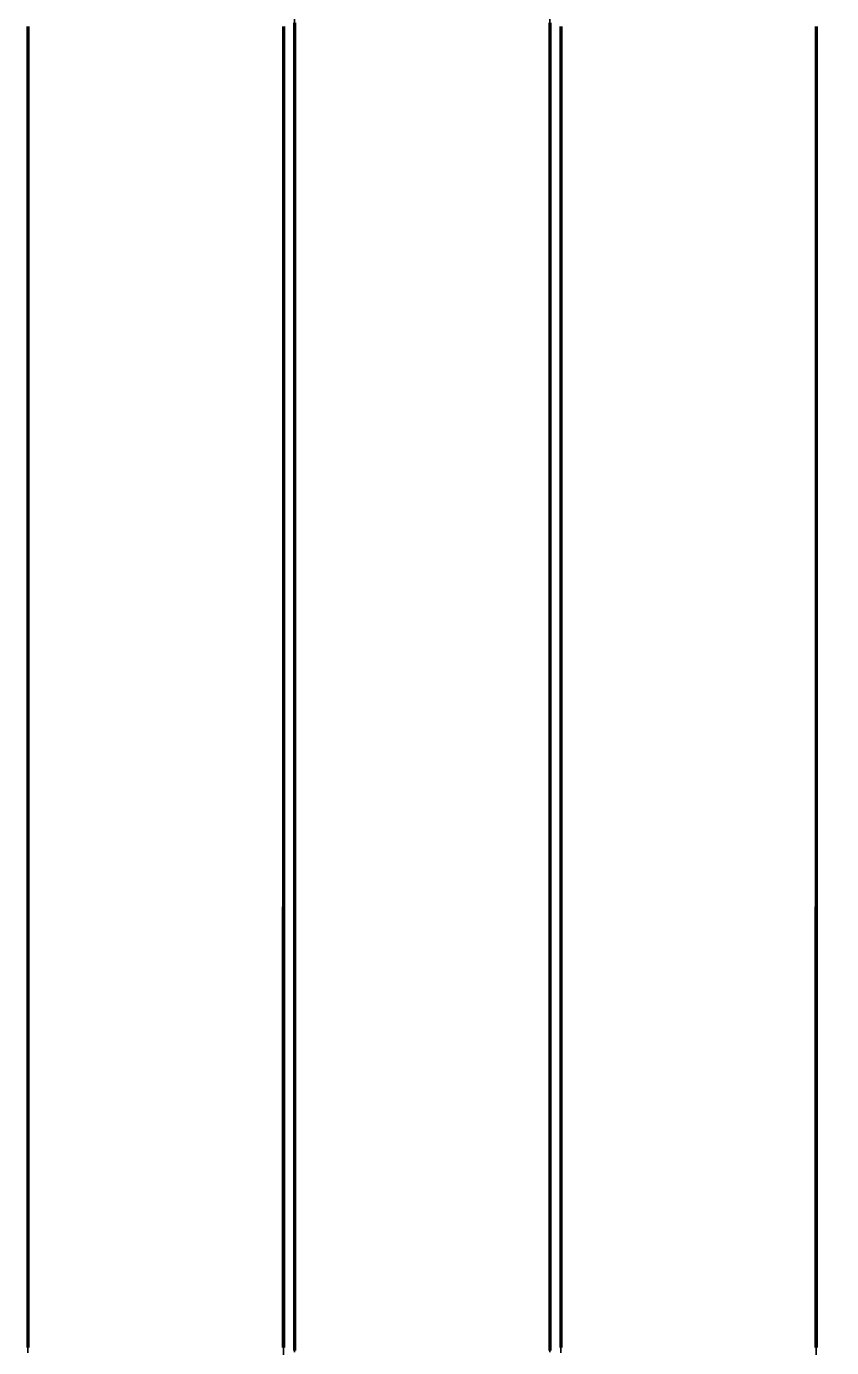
# Model space of a CAD drawing. Header units: millimetres. Extents: x 0 to 2208, y 0 to 420.
# Drawn here: x 167.98 to 175.39, y 165.29 to 177.43 of the extents above; entities that cross this region are included whole.
import ezdxf

# ---------------------------------------------------------------- set-up
doc = ezdxf.new("R2010")
doc.units = ezdxf.units.MM
doc.linetypes.add('IRAM-E-TRAZOS', pattern=[5, 4, -1])
for name, color, linetype, lineweight in [('01-VISIBLE', 7, 'CONTINUOUS', 70), ('02-OCULTA', 4, 'IRAM-E-TRAZOS', 35), ('08-FINA', 5, 'CONTINUOUS', 18)]:
    doc.layers.add(name, color=color, linetype=linetype, lineweight=lineweight)

msp = doc.modelspace()

# ---------------------------------------------------------------- linework, layer by layer
at = {"layer": '01-VISIBLE'}
for p, q in [((167.996, 177.435), (167.996, 177.431)), ((170.346, 177.435), (170.346, 177.431)), ((172.896, 177.435), (172.896, 177.431)), ((175.246, 177.435), (175.246, 177.431)), ((167.996, 173.7), (167.996, 169.341)), ((170.346, 173.7), (170.346, 169.341)), ((172.896, 173.7), (172.896, 169.341)), ((175.246, 173.7), (175.246, 169.341)), ((170.446, 173.436), (170.446, 169.983)), ((172.796, 173.436), (172.796, 169.983))]:
    msp.add_line(p, q, dxfattribs=at)
for points in [[(170.446, 177.468), (170.446, 177.418), (170.446, 177.367), (170.446, 177.317), (170.446, 177.267), (170.446, 177.216), (170.446, 177.166), (170.446, 177.115), (170.446, 177.065), (170.446, 177.015), (170.446, 176.964), (170.446, 176.914), (170.446, 176.863), (170.446, 176.813), (170.446, 176.763), (170.446, 176.712), (170.446, 176.662), (170.446, 176.611), (170.446, 176.561), (170.446, 176.511), (170.446, 176.46), (170.446, 176.41), (170.446, 176.359), (170.446, 176.309), (170.446, 176.259), (170.446, 176.208), (170.446, 176.158), (170.446, 176.107), (170.446, 176.057), (170.446, 176.007), (170.446, 175.956), (170.446, 175.906), (170.446, 175.855), (170.446, 175.805), (170.446, 175.755), (170.446, 175.704), (170.446, 175.654), (170.446, 175.603), (170.446, 175.553), (170.446, 175.502), (170.446, 175.452), (170.446, 175.402), (170.446, 175.351), (170.446, 175.301), (170.446, 175.25), (170.446, 175.2), (170.446, 175.15), (170.446, 175.099), (170.446, 175.049), (170.446, 174.998), (170.446, 174.948), (170.446, 174.898), (170.446, 174.847), (170.446, 174.797), (170.446, 174.746), (170.446, 174.696), (170.446, 174.646), (170.446, 174.595), (170.446, 174.545), (170.446, 174.494), (170.446, 174.444), (170.446, 174.394), (170.446, 174.343), (170.446, 174.293), (170.446, 174.242), (170.446, 174.192), (170.446, 174.142), (170.446, 174.091), (170.446, 174.041), (170.446, 173.99), (170.446, 173.94), (170.446, 173.89), (170.446, 173.839), (170.446, 173.789), (170.446, 173.738), (170.446, 173.688), (170.446, 173.638), (170.446, 173.587), (170.446, 173.537), (170.446, 173.486), (170.446, 173.436)], [(172.796, 177.468), (172.796, 177.418), (172.796, 177.367), (172.796, 177.317), (172.796, 177.267), (172.796, 177.216), (172.796, 177.166), (172.796, 177.115), (172.796, 177.065), (172.796, 177.015), (172.796, 176.964), (172.796, 176.914), (172.796, 176.863), (172.796, 176.813), (172.796, 176.763), (172.796, 176.712), (172.796, 176.662), (172.796, 176.611), (172.796, 176.561), (172.796, 176.511), (172.796, 176.46), (172.796, 176.41), (172.796, 176.359), (172.796, 176.309), (172.796, 176.259), (172.796, 176.208), (172.796, 176.158), (172.796, 176.107), (172.796, 176.057), (172.796, 176.007), (172.796, 175.956), (172.796, 175.906), (172.796, 175.855), (172.796, 175.805), (172.796, 175.755), (172.796, 175.704), (172.796, 175.654), (172.796, 175.603), (172.796, 175.553), (172.796, 175.502), (172.796, 175.452), (172.796, 175.402), (172.796, 175.351), (172.796, 175.301), (172.796, 175.25), (172.796, 175.2), (172.796, 175.15), (172.796, 175.099), (172.796, 175.049), (172.796, 174.998), (172.796, 174.948), (172.796, 174.898), (172.796, 174.847), (172.796, 174.797), (172.796, 174.746), (172.796, 174.696), (172.796, 174.646), (172.796, 174.595), (172.796, 174.545), (172.796, 174.494), (172.796, 174.444), (172.796, 174.394), (172.796, 174.343), (172.796, 174.293), (172.796, 174.242), (172.796, 174.192), (172.796, 174.142), (172.796, 174.091), (172.796, 174.041), (172.796, 173.99), (172.796, 173.94), (172.796, 173.89), (172.796, 173.839), (172.796, 173.789), (172.796, 173.738), (172.796, 173.688), (172.796, 173.638), (172.796, 173.587), (172.796, 173.537), (172.796, 173.486), (172.796, 173.436)], [(167.996, 177.431), (167.996, 177.38), (167.996, 177.33), (167.996, 177.28), (167.996, 177.229), (167.996, 177.179), (167.996, 177.128), (167.996, 177.078), (167.996, 177.027), (167.996, 176.977), (167.996, 176.927), (167.996, 176.876), (167.996, 176.826), (167.996, 176.775), (167.996, 176.725), (167.996, 176.675), (167.996, 176.624), (167.996, 176.574), (167.996, 176.523), (167.996, 176.473), (167.996, 176.422), (167.996, 176.372), (167.996, 176.322), (167.996, 176.271), (167.996, 176.221), (167.996, 176.17), (167.996, 176.12), (167.996, 176.07), (167.996, 176.019), (167.996, 175.969), (167.996, 175.918), (167.996, 175.868), (167.996, 175.817), (167.996, 175.767), (167.996, 175.717), (167.996, 175.666), (167.996, 175.616), (167.996, 175.565), (167.996, 175.515), (167.996, 175.465), (167.996, 175.414), (167.996, 175.364), (167.996, 175.313), (167.996, 175.263), (167.996, 175.212), (167.996, 175.162), (167.996, 175.112), (167.996, 175.061), (167.996, 175.011), (167.996, 174.96), (167.996, 174.91), (167.996, 174.859), (167.996, 174.809), (167.996, 174.759), (167.996, 174.708), (167.996, 174.658), (167.996, 174.607), (167.996, 174.557), (167.996, 174.507), (167.996, 174.456), (167.996, 174.406), (167.996, 174.355), (167.996, 174.305), (167.996, 174.254), (167.996, 174.204), (167.996, 174.154), (167.996, 174.103), (167.996, 174.053), (167.996, 174.002), (167.996, 173.952), (167.996, 173.902), (167.996, 173.851), (167.996, 173.801), (167.996, 173.75), (167.996, 173.7)], [(170.346, 177.431), (170.346, 177.38), (170.346, 177.33), (170.346, 177.28), (170.346, 177.229), (170.346, 177.179), (170.346, 177.128), (170.346, 177.078), (170.346, 177.027), (170.346, 176.977), (170.346, 176.927), (170.346, 176.876), (170.346, 176.826), (170.346, 176.775), (170.346, 176.725), (170.346, 176.675), (170.346, 176.624), (170.346, 176.574), (170.346, 176.523), (170.346, 176.473), (170.346, 176.422), (170.346, 176.372), (170.346, 176.322), (170.346, 176.271), (170.346, 176.221), (170.346, 176.17), (170.346, 176.12), (170.346, 176.07), (170.346, 176.019), (170.346, 175.969), (170.346, 175.918), (170.346, 175.868), (170.346, 175.817), (170.346, 175.767), (170.346, 175.717), (170.346, 175.666), (170.346, 175.616), (170.346, 175.565), (170.346, 175.515), (170.346, 175.465), (170.346, 175.414), (170.346, 175.364), (170.346, 175.313), (170.346, 175.263), (170.346, 175.212), (170.346, 175.162), (170.346, 175.112), (170.346, 175.061), (170.346, 175.011), (170.346, 174.96), (170.346, 174.91), (170.346, 174.859), (170.346, 174.809), (170.346, 174.759), (170.346, 174.708), (170.346, 174.658), (170.346, 174.607), (170.346, 174.557), (170.346, 174.507), (170.346, 174.456), (170.346, 174.406), (170.346, 174.355), (170.346, 174.305), (170.346, 174.254), (170.346, 174.204), (170.346, 174.154), (170.346, 174.103), (170.346, 174.053), (170.346, 174.002), (170.346, 173.952), (170.346, 173.902), (170.346, 173.851), (170.346, 173.801), (170.346, 173.75), (170.346, 173.7)], [(172.896, 177.431), (172.896, 177.38), (172.896, 177.33), (172.896, 177.28), (172.896, 177.229), (172.896, 177.179), (172.896, 177.128), (172.896, 177.078), (172.896, 177.027), (172.896, 176.977), (172.896, 176.927), (172.896, 176.876), (172.896, 176.826), (172.896, 176.775), (172.896, 176.725), (172.896, 176.675), (172.896, 176.624), (172.896, 176.574), (172.896, 176.523), (172.896, 176.473), (172.896, 176.422), (172.896, 176.372), (172.896, 176.322), (172.896, 176.271), (172.896, 176.221), (172.896, 176.17), (172.896, 176.12), (172.896, 176.07), (172.896, 176.019), (172.896, 175.969), (172.896, 175.918), (172.896, 175.868), (172.896, 175.817), (172.896, 175.767), (172.896, 175.717), (172.896, 175.666), (172.896, 175.616), (172.896, 175.565), (172.896, 175.515), (172.896, 175.465), (172.896, 175.414), (172.896, 175.364), (172.896, 175.313), (172.896, 175.263), (172.896, 175.212), (172.896, 175.162), (172.896, 175.112), (172.896, 175.061), (172.896, 175.011), (172.896, 174.96), (172.896, 174.91), (172.896, 174.859), (172.896, 174.809), (172.896, 174.759), (172.896, 174.708), (172.896, 174.658), (172.896, 174.607), (172.896, 174.557), (172.896, 174.507), (172.896, 174.456), (172.896, 174.406), (172.896, 174.355), (172.896, 174.305), (172.896, 174.254), (172.896, 174.204), (172.896, 174.154), (172.896, 174.103), (172.896, 174.053), (172.896, 174.002), (172.896, 173.952), (172.896, 173.902), (172.896, 173.851), (172.896, 173.801), (172.896, 173.75), (172.896, 173.7)], [(175.246, 177.431), (175.246, 177.38), (175.246, 177.33), (175.246, 177.28), (175.246, 177.229), (175.246, 177.179), (175.246, 177.128), (175.246, 177.078), (175.246, 177.027), (175.246, 176.977), (175.246, 176.927), (175.246, 176.876), (175.246, 176.826), (175.246, 176.775), (175.246, 176.725), (175.246, 176.675), (175.246, 176.624), (175.246, 176.574), (175.246, 176.523), (175.246, 176.473), (175.246, 176.422), (175.246, 176.372), (175.246, 176.322), (175.246, 176.271), (175.246, 176.221), (175.246, 176.17), (175.246, 176.12), (175.246, 176.07), (175.246, 176.019), (175.246, 175.969), (175.246, 175.918), (175.246, 175.868), (175.246, 175.817), (175.246, 175.767), (175.246, 175.717), (175.246, 175.666), (175.246, 175.616), (175.246, 175.565), (175.246, 175.515), (175.246, 175.465), (175.246, 175.414), (175.246, 175.364), (175.246, 175.313), (175.246, 175.263), (175.246, 175.212), (175.246, 175.162), (175.246, 175.112), (175.246, 175.061), (175.246, 175.011), (175.246, 174.96), (175.246, 174.91), (175.246, 174.859), (175.246, 174.809), (175.246, 174.759), (175.246, 174.708), (175.246, 174.658), (175.246, 174.607), (175.246, 174.557), (175.246, 174.507), (175.246, 174.456), (175.246, 174.406), (175.246, 174.355), (175.246, 174.305), (175.246, 174.254), (175.246, 174.204), (175.246, 174.154), (175.246, 174.103), (175.246, 174.053), (175.246, 174.002), (175.246, 173.952), (175.246, 173.902), (175.246, 173.851), (175.246, 173.801), (175.246, 173.75), (175.246, 173.7)], [(170.446, 169.983), (170.446, 169.933), (170.446, 169.883), (170.446, 169.833), (170.446, 169.783), (170.446, 169.732), (170.446, 169.682), (170.446, 169.632), (170.446, 169.582), (170.446, 169.532), (170.446, 169.481), (170.446, 169.431), (170.446, 169.381), (170.446, 169.331), (170.446, 169.281), (170.446, 169.23), (170.446, 169.18), (170.446, 169.13), (170.446, 169.08), (170.446, 169.03), (170.446, 168.979), (170.446, 168.929), (170.446, 168.879), (170.446, 168.829), (170.446, 168.779), (170.446, 168.728), (170.446, 168.678), (170.446, 168.628), (170.446, 168.578), (170.446, 168.528), (170.446, 168.477), (170.446, 168.427), (170.446, 168.377), (170.446, 168.327), (170.446, 168.276), (170.446, 168.226), (170.446, 168.176), (170.446, 168.126), (170.446, 168.076), (170.446, 168.025), (170.446, 167.975), (170.446, 167.925), (170.446, 167.875), (170.446, 167.825), (170.446, 167.774), (170.446, 167.724), (170.446, 167.674), (170.446, 167.624), (170.446, 167.574), (170.446, 167.523), (170.446, 167.473), (170.446, 167.423), (170.446, 167.373), (170.446, 167.323), (170.446, 167.272), (170.446, 167.222), (170.446, 167.172), (170.446, 167.122), (170.446, 167.072), (170.446, 167.021), (170.446, 166.971), (170.446, 166.921), (170.446, 166.871), (170.446, 166.821), (170.446, 166.77), (170.446, 166.72), (170.446, 166.67), (170.446, 166.62), (170.446, 166.57), (170.446, 166.519), (170.446, 166.469), (170.446, 166.419), (170.446, 166.369), (170.446, 166.319), (170.446, 166.268), (170.446, 166.218), (170.446, 166.168), (170.446, 166.118), (170.446, 166.068), (170.446, 166.017), (170.446, 165.967), (170.446, 165.917), (170.446, 165.867), (170.446, 165.816), (170.446, 165.766), (170.446, 165.716), (170.446, 165.666), (170.446, 165.616), (170.446, 165.565), (170.446, 165.515), (170.446, 165.465), (170.446, 165.415), (170.446, 165.365), (170.446, 165.314), (170.446, 165.264)], [(172.796, 169.983), (172.796, 169.933), (172.796, 169.883), (172.796, 169.833), (172.796, 169.783), (172.796, 169.732), (172.796, 169.682), (172.796, 169.632), (172.796, 169.582), (172.796, 169.532), (172.796, 169.481), (172.796, 169.431), (172.796, 169.381), (172.796, 169.331), (172.796, 169.281), (172.796, 169.23), (172.796, 169.18), (172.796, 169.13), (172.796, 169.08), (172.796, 169.03), (172.796, 168.979), (172.796, 168.929), (172.796, 168.879), (172.796, 168.829), (172.796, 168.779), (172.796, 168.728), (172.796, 168.678), (172.796, 168.628), (172.796, 168.578), (172.796, 168.528), (172.796, 168.477), (172.796, 168.427), (172.796, 168.377), (172.796, 168.327), (172.796, 168.276), (172.796, 168.226), (172.796, 168.176), (172.796, 168.126), (172.796, 168.076), (172.796, 168.025), (172.796, 167.975), (172.796, 167.925), (172.796, 167.875), (172.796, 167.825), (172.796, 167.774), (172.796, 167.724), (172.796, 167.674), (172.796, 167.624), (172.796, 167.574), (172.796, 167.523), (172.796, 167.473), (172.796, 167.423), (172.796, 167.373), (172.796, 167.323), (172.796, 167.272), (172.796, 167.222), (172.796, 167.172), (172.796, 167.122), (172.796, 167.072), (172.796, 167.021), (172.796, 166.971), (172.796, 166.921), (172.796, 166.871), (172.796, 166.821), (172.796, 166.77), (172.796, 166.72), (172.796, 166.67), (172.796, 166.62), (172.796, 166.57), (172.796, 166.519), (172.796, 166.469), (172.796, 166.419), (172.796, 166.369), (172.796, 166.319), (172.796, 166.268), (172.796, 166.218), (172.796, 166.168), (172.796, 166.118), (172.796, 166.068), (172.796, 166.017), (172.796, 165.967), (172.796, 165.917), (172.796, 165.867), (172.796, 165.816), (172.796, 165.766), (172.796, 165.716), (172.796, 165.666), (172.796, 165.616), (172.796, 165.565), (172.796, 165.515), (172.796, 165.465), (172.796, 165.415), (172.796, 165.365), (172.796, 165.314), (172.796, 165.264)], [(167.996, 169.341), (167.996, 169.291), (167.996, 169.241), (167.996, 169.191), (167.996, 169.141), (167.996, 169.091), (167.996, 169.041), (167.996, 168.991), (167.996, 168.941), (167.996, 168.891), (167.996, 168.841), (167.996, 168.791), (167.996, 168.741), (167.996, 168.691), (167.996, 168.641), (167.996, 168.591), (167.996, 168.541), (167.996, 168.491), (167.996, 168.441), (167.996, 168.391), (167.996, 168.341), (167.996, 168.291), (167.996, 168.241), (167.996, 168.191), (167.996, 168.141), (167.996, 168.091), (167.996, 168.041), (167.996, 167.991), (167.996, 167.941), (167.996, 167.891), (167.996, 167.841), (167.996, 167.791), (167.996, 167.741), (167.996, 167.691), (167.996, 167.641), (167.996, 167.591), (167.996, 167.541), (167.996, 167.491), (167.996, 167.441), (167.996, 167.391), (167.996, 167.341), (167.996, 167.291), (167.996, 167.24), (167.996, 167.19), (167.996, 167.14), (167.996, 167.09), (167.996, 167.04), (167.996, 166.99), (167.996, 166.94), (167.996, 166.89), (167.996, 166.84), (167.996, 166.79), (167.996, 166.74), (167.996, 166.69), (167.996, 166.64), (167.996, 166.59), (167.996, 166.54), (167.996, 166.49), (167.996, 166.44), (167.996, 166.39), (167.996, 166.34), (167.996, 166.29), (167.996, 166.24), (167.996, 166.19), (167.996, 166.14), (167.996, 166.09), (167.996, 166.04), (167.996, 165.99), (167.996, 165.94), (167.996, 165.89), (167.996, 165.84), (167.996, 165.79), (167.996, 165.74), (167.996, 165.69), (167.996, 165.64), (167.996, 165.59), (167.996, 165.54), (167.996, 165.49), (167.996, 165.44), (167.996, 165.39), (167.996, 165.34), (167.996, 165.29)], [(170.346, 169.341), (170.346, 169.291), (170.346, 169.241), (170.346, 169.191), (170.346, 169.141), (170.346, 169.091), (170.346, 169.041), (170.346, 168.991), (170.346, 168.941), (170.346, 168.891), (170.346, 168.841), (170.346, 168.791), (170.346, 168.741), (170.346, 168.691), (170.346, 168.641), (170.346, 168.591), (170.346, 168.541), (170.346, 168.491), (170.346, 168.441), (170.346, 168.391), (170.346, 168.341), (170.346, 168.291), (170.346, 168.241), (170.346, 168.191), (170.346, 168.141), (170.346, 168.091), (170.346, 168.041), (170.346, 167.991), (170.346, 167.941), (170.346, 167.891), (170.346, 167.841), (170.346, 167.791), (170.346, 167.741), (170.346, 167.691), (170.346, 167.641), (170.346, 167.591), (170.346, 167.541), (170.346, 167.491), (170.346, 167.441), (170.346, 167.391), (170.346, 167.341), (170.346, 167.291), (170.346, 167.24), (170.346, 167.19), (170.346, 167.14), (170.346, 167.09), (170.346, 167.04), (170.346, 166.99), (170.346, 166.94), (170.346, 166.89), (170.346, 166.84), (170.346, 166.79), (170.346, 166.74), (170.346, 166.69), (170.346, 166.64), (170.346, 166.59), (170.346, 166.54), (170.346, 166.49), (170.346, 166.44), (170.346, 166.39), (170.346, 166.34), (170.346, 166.29), (170.346, 166.24), (170.346, 166.19), (170.346, 166.14), (170.346, 166.09), (170.346, 166.04), (170.346, 165.99), (170.346, 165.94), (170.346, 165.89), (170.346, 165.84), (170.346, 165.79), (170.346, 165.74), (170.346, 165.69), (170.346, 165.64), (170.346, 165.59), (170.346, 165.54), (170.346, 165.49), (170.346, 165.44), (170.346, 165.39), (170.346, 165.34), (170.346, 165.29)], [(170.346, 165.29), (170.346, 165.34), (170.346, 165.39), (170.346, 165.44), (170.346, 165.49), (170.346, 165.54), (170.346, 165.59), (170.346, 165.64), (170.346, 165.69), (170.346, 165.74), (170.346, 165.79), (170.346, 165.84), (170.346, 165.89), (170.346, 165.94), (170.346, 165.99), (170.346, 166.04), (170.346, 166.09), (170.346, 166.14), (170.346, 166.19), (170.346, 166.24), (170.346, 166.29), (170.346, 166.34), (170.346, 166.39), (170.346, 166.44), (170.346, 166.49), (170.346, 166.54), (170.346, 166.59), (170.346, 166.64), (170.346, 166.69), (170.346, 166.74), (170.346, 166.79), (170.346, 166.84), (170.346, 166.89), (170.346, 166.94), (170.346, 166.99), (170.346, 167.04), (170.346, 167.09), (170.346, 167.14), (170.346, 167.19), (170.346, 167.24), (170.346, 167.291), (170.346, 167.341), (170.346, 167.391), (170.346, 167.441), (170.346, 167.491), (170.346, 167.541), (170.346, 167.591), (170.346, 167.641), (170.346, 167.691), (170.346, 167.741), (170.346, 167.791), (170.346, 167.841), (170.346, 167.891), (170.346, 167.941), (170.346, 167.991), (170.346, 168.041), (170.346, 168.091), (170.346, 168.141), (170.346, 168.191), (170.346, 168.241), (170.346, 168.291), (170.346, 168.341), (170.346, 168.391), (170.346, 168.441), (170.346, 168.491), (170.346, 168.541), (170.346, 168.591), (170.346, 168.641), (170.346, 168.691), (170.346, 168.741), (170.346, 168.791), (170.346, 168.841), (170.346, 168.891), (170.346, 168.941), (170.346, 168.991), (170.346, 169.041), (170.346, 169.091), (170.346, 169.141), (170.346, 169.191), (170.346, 169.241), (170.346, 169.291), (170.346, 169.341)], [(172.896, 169.341), (172.896, 169.291), (172.896, 169.241), (172.896, 169.191), (172.896, 169.141), (172.896, 169.091), (172.896, 169.041), (172.896, 168.991), (172.896, 168.941), (172.896, 168.891), (172.896, 168.841), (172.896, 168.791), (172.896, 168.741), (172.896, 168.691), (172.896, 168.641), (172.896, 168.591), (172.896, 168.541), (172.896, 168.491), (172.896, 168.441), (172.896, 168.391), (172.896, 168.341), (172.896, 168.291), (172.896, 168.241), (172.896, 168.191), (172.896, 168.141), (172.896, 168.091), (172.896, 168.041), (172.896, 167.991), (172.896, 167.941), (172.896, 167.891), (172.896, 167.841), (172.896, 167.791), (172.896, 167.741), (172.896, 167.691), (172.896, 167.641), (172.896, 167.591), (172.896, 167.541), (172.896, 167.491), (172.896, 167.441), (172.896, 167.391), (172.896, 167.341), (172.896, 167.291), (172.896, 167.24), (172.896, 167.19), (172.896, 167.14), (172.896, 167.09), (172.896, 167.04), (172.896, 166.99), (172.896, 166.94), (172.896, 166.89), (172.896, 166.84), (172.896, 166.79), (172.896, 166.74), (172.896, 166.69), (172.896, 166.64), (172.896, 166.59), (172.896, 166.54), (172.896, 166.49), (172.896, 166.44), (172.896, 166.39), (172.896, 166.34), (172.896, 166.29), (172.896, 166.24), (172.896, 166.19), (172.896, 166.14), (172.896, 166.09), (172.896, 166.04), (172.896, 165.99), (172.896, 165.94), (172.896, 165.89), (172.896, 165.84), (172.896, 165.79), (172.896, 165.74), (172.896, 165.69), (172.896, 165.64), (172.896, 165.59), (172.896, 165.54), (172.896, 165.49), (172.896, 165.44), (172.896, 165.39), (172.896, 165.34), (172.896, 165.29)], [(175.246, 169.341), (175.246, 169.291), (175.246, 169.241), (175.246, 169.191), (175.246, 169.141), (175.246, 169.091), (175.246, 169.041), (175.246, 168.991), (175.246, 168.941), (175.246, 168.891), (175.246, 168.841), (175.246, 168.791), (175.246, 168.741), (175.246, 168.691), (175.246, 168.641), (175.246, 168.591), (175.246, 168.541), (175.246, 168.491), (175.246, 168.441), (175.246, 168.391), (175.246, 168.341), (175.246, 168.291), (175.246, 168.241), (175.246, 168.191), (175.246, 168.141), (175.246, 168.091), (175.246, 168.041), (175.246, 167.991), (175.246, 167.941), (175.246, 167.891), (175.246, 167.841), (175.246, 167.791), (175.246, 167.741), (175.246, 167.691), (175.246, 167.641), (175.246, 167.591), (175.246, 167.541), (175.246, 167.491), (175.246, 167.441), (175.246, 167.391), (175.246, 167.341), (175.246, 167.291), (175.246, 167.24), (175.246, 167.19), (175.246, 167.14), (175.246, 167.09), (175.246, 167.04), (175.246, 166.99), (175.246, 166.94), (175.246, 166.89), (175.246, 166.84), (175.246, 166.79), (175.246, 166.74), (175.246, 166.69), (175.246, 166.64), (175.246, 166.59), (175.246, 166.54), (175.246, 166.49), (175.246, 166.44), (175.246, 166.39), (175.246, 166.34), (175.246, 166.29), (175.246, 166.24), (175.246, 166.19), (175.246, 166.14), (175.246, 166.09), (175.246, 166.04), (175.246, 165.99), (175.246, 165.94), (175.246, 165.89), (175.246, 165.84), (175.246, 165.79), (175.246, 165.74), (175.246, 165.69), (175.246, 165.64), (175.246, 165.59), (175.246, 165.54), (175.246, 165.49), (175.246, 165.44), (175.246, 165.39), (175.246, 165.34), (175.246, 165.29)], [(175.246, 165.29), (175.246, 165.34), (175.246, 165.39), (175.246, 165.44), (175.246, 165.49), (175.246, 165.54), (175.246, 165.59), (175.246, 165.64), (175.246, 165.69), (175.246, 165.74), (175.246, 165.79), (175.246, 165.84), (175.246, 165.89), (175.246, 165.94), (175.246, 165.99), (175.246, 166.04), (175.246, 166.09), (175.246, 166.14), (175.246, 166.19), (175.246, 166.24), (175.246, 166.29), (175.246, 166.34), (175.246, 166.39), (175.246, 166.44), (175.246, 166.49), (175.246, 166.54), (175.246, 166.59), (175.246, 166.64), (175.246, 166.69), (175.246, 166.74), (175.246, 166.79), (175.246, 166.84), (175.246, 166.89), (175.246, 166.94), (175.246, 166.99), (175.246, 167.04), (175.246, 167.09), (175.246, 167.14), (175.246, 167.19), (175.246, 167.24), (175.246, 167.291), (175.246, 167.341), (175.246, 167.391), (175.246, 167.441), (175.246, 167.491), (175.246, 167.541), (175.246, 167.591), (175.246, 167.641), (175.246, 167.691), (175.246, 167.741), (175.246, 167.791), (175.246, 167.841), (175.246, 167.891), (175.246, 167.941), (175.246, 167.991), (175.246, 168.041), (175.246, 168.091), (175.246, 168.141), (175.246, 168.191), (175.246, 168.241), (175.246, 168.291), (175.246, 168.341), (175.246, 168.391), (175.246, 168.441), (175.246, 168.491), (175.246, 168.541), (175.246, 168.591), (175.246, 168.641), (175.246, 168.691), (175.246, 168.741), (175.246, 168.791), (175.246, 168.841), (175.246, 168.891), (175.246, 168.941), (175.246, 168.991), (175.246, 169.041), (175.246, 169.091), (175.246, 169.141), (175.246, 169.191), (175.246, 169.241), (175.246, 169.291), (175.246, 169.341)]]:
    msp.add_lwpolyline(points, dxfattribs=at)
at = {"layer": '02-OCULTA'}
for p, q in [((170.446, 177.235), (170.446, 177.57)), ((172.796, 177.235), (172.796, 177.57)), ((167.996, 177.238), (167.996, 177.435)), ((170.346, 177.238), (170.346, 177.435)), ((172.896, 177.238), (172.896, 177.435)), ((175.246, 177.238), (175.246, 177.435)), ((167.996, 169.435), (167.996, 173.892)), ((170.346, 169.435), (170.346, 173.892)), ((170.446, 169.62), (170.446, 173.9)), ((172.796, 169.62), (172.796, 173.9)), ((172.896, 169.435), (172.896, 173.892)), ((175.246, 169.435), (175.246, 173.892))]:
    msp.add_line(p, q, dxfattribs=at)
for points in [[(167.996, 173.892), (167.996, 173.943), (167.996, 173.994), (167.996, 174.044), (167.996, 174.095), (167.996, 174.146), (167.996, 174.196), (167.996, 174.247), (167.996, 174.298), (167.996, 174.348), (167.996, 174.399), (167.996, 174.45), (167.996, 174.501), (167.996, 174.551), (167.996, 174.602), (167.996, 174.653), (167.996, 174.703), (167.996, 174.754), (167.996, 174.805), (167.996, 174.855), (167.996, 174.906), (167.996, 174.957), (167.996, 175.008), (167.996, 175.058), (167.996, 175.109), (167.996, 175.16), (167.996, 175.21), (167.996, 175.261), (167.996, 175.312), (167.996, 175.362), (167.996, 175.413), (167.996, 175.464), (167.996, 175.514), (167.996, 175.565), (167.996, 175.616), (167.996, 175.667), (167.996, 175.717), (167.996, 175.768), (167.996, 175.819), (167.996, 175.869), (167.996, 175.92), (167.996, 175.971), (167.996, 176.021), (167.996, 176.072), (167.996, 176.123), (167.996, 176.174), (167.996, 176.224), (167.996, 176.275), (167.996, 176.326), (167.996, 176.376), (167.996, 176.427), (167.996, 176.478), (167.996, 176.528), (167.996, 176.579), (167.996, 176.63), (167.996, 176.681), (167.996, 176.731), (167.996, 176.782), (167.996, 176.833), (167.996, 176.883), (167.996, 176.934), (167.996, 176.985), (167.996, 177.035), (167.996, 177.086), (167.996, 177.137), (167.996, 177.187), (167.996, 177.238)], [(170.346, 173.892), (170.346, 173.943), (170.346, 173.994), (170.346, 174.044), (170.346, 174.095), (170.346, 174.146), (170.346, 174.196), (170.346, 174.247), (170.346, 174.298), (170.346, 174.348), (170.346, 174.399), (170.346, 174.45), (170.346, 174.501), (170.346, 174.551), (170.346, 174.602), (170.346, 174.653), (170.346, 174.703), (170.346, 174.754), (170.346, 174.805), (170.346, 174.855), (170.346, 174.906), (170.346, 174.957), (170.346, 175.008), (170.346, 175.058), (170.346, 175.109), (170.346, 175.16), (170.346, 175.21), (170.346, 175.261), (170.346, 175.312), (170.346, 175.362), (170.346, 175.413), (170.346, 175.464), (170.346, 175.514), (170.346, 175.565), (170.346, 175.616), (170.346, 175.667), (170.346, 175.717), (170.346, 175.768), (170.346, 175.819), (170.346, 175.869), (170.346, 175.92), (170.346, 175.971), (170.346, 176.021), (170.346, 176.072), (170.346, 176.123), (170.346, 176.174), (170.346, 176.224), (170.346, 176.275), (170.346, 176.326), (170.346, 176.376), (170.346, 176.427), (170.346, 176.478), (170.346, 176.528), (170.346, 176.579), (170.346, 176.63), (170.346, 176.681), (170.346, 176.731), (170.346, 176.782), (170.346, 176.833), (170.346, 176.883), (170.346, 176.934), (170.346, 176.985), (170.346, 177.035), (170.346, 177.086), (170.346, 177.137), (170.346, 177.187), (170.346, 177.238)], [(170.446, 173.9), (170.446, 173.951), (170.446, 174.001), (170.446, 174.052), (170.446, 174.102), (170.446, 174.153), (170.446, 174.203), (170.446, 174.254), (170.446, 174.304), (170.446, 174.355), (170.446, 174.405), (170.446, 174.456), (170.446, 174.506), (170.446, 174.557), (170.446, 174.607), (170.446, 174.658), (170.446, 174.708), (170.446, 174.759), (170.446, 174.81), (170.446, 174.86), (170.446, 174.911), (170.446, 174.961), (170.446, 175.012), (170.446, 175.062), (170.446, 175.113), (170.446, 175.163), (170.446, 175.214), (170.446, 175.264), (170.446, 175.315), (170.446, 175.365), (170.446, 175.416), (170.446, 175.466), (170.446, 175.517), (170.446, 175.567), (170.446, 175.618), (170.446, 175.668), (170.446, 175.719), (170.446, 175.77), (170.446, 175.82), (170.446, 175.871), (170.446, 175.921), (170.446, 175.972), (170.446, 176.022), (170.446, 176.073), (170.446, 176.123), (170.446, 176.174), (170.446, 176.224), (170.446, 176.275), (170.446, 176.325), (170.446, 176.376), (170.446, 176.426), (170.446, 176.477), (170.446, 176.527), (170.446, 176.578), (170.446, 176.628), (170.446, 176.679), (170.446, 176.73), (170.446, 176.78), (170.446, 176.831), (170.446, 176.881), (170.446, 176.932), (170.446, 176.982), (170.446, 177.033), (170.446, 177.083), (170.446, 177.134), (170.446, 177.184), (170.446, 177.235)], [(172.796, 173.9), (172.796, 173.951), (172.796, 174.001), (172.796, 174.052), (172.796, 174.102), (172.796, 174.153), (172.796, 174.203), (172.796, 174.254), (172.796, 174.304), (172.796, 174.355), (172.796, 174.405), (172.796, 174.456), (172.796, 174.506), (172.796, 174.557), (172.796, 174.607), (172.796, 174.658), (172.796, 174.708), (172.796, 174.759), (172.796, 174.81), (172.796, 174.86), (172.796, 174.911), (172.796, 174.961), (172.796, 175.012), (172.796, 175.062), (172.796, 175.113), (172.796, 175.163), (172.796, 175.214), (172.796, 175.264), (172.796, 175.315), (172.796, 175.365), (172.796, 175.416), (172.796, 175.466), (172.796, 175.517), (172.796, 175.567), (172.796, 175.618), (172.796, 175.668), (172.796, 175.719), (172.796, 175.77), (172.796, 175.82), (172.796, 175.871), (172.796, 175.921), (172.796, 175.972), (172.796, 176.022), (172.796, 176.073), (172.796, 176.123), (172.796, 176.174), (172.796, 176.224), (172.796, 176.275), (172.796, 176.325), (172.796, 176.376), (172.796, 176.426), (172.796, 176.477), (172.796, 176.527), (172.796, 176.578), (172.796, 176.628), (172.796, 176.679), (172.796, 176.73), (172.796, 176.78), (172.796, 176.831), (172.796, 176.881), (172.796, 176.932), (172.796, 176.982), (172.796, 177.033), (172.796, 177.083), (172.796, 177.134), (172.796, 177.184), (172.796, 177.235)], [(172.896, 173.892), (172.896, 173.943), (172.896, 173.994), (172.896, 174.044), (172.896, 174.095), (172.896, 174.146), (172.896, 174.196), (172.896, 174.247), (172.896, 174.298), (172.896, 174.348), (172.896, 174.399), (172.896, 174.45), (172.896, 174.501), (172.896, 174.551), (172.896, 174.602), (172.896, 174.653), (172.896, 174.703), (172.896, 174.754), (172.896, 174.805), (172.896, 174.855), (172.896, 174.906), (172.896, 174.957), (172.896, 175.008), (172.896, 175.058), (172.896, 175.109), (172.896, 175.16), (172.896, 175.21), (172.896, 175.261), (172.896, 175.312), (172.896, 175.362), (172.896, 175.413), (172.896, 175.464), (172.896, 175.514), (172.896, 175.565), (172.896, 175.616), (172.896, 175.667), (172.896, 175.717), (172.896, 175.768), (172.896, 175.819), (172.896, 175.869), (172.896, 175.92), (172.896, 175.971), (172.896, 176.021), (172.896, 176.072), (172.896, 176.123), (172.896, 176.174), (172.896, 176.224), (172.896, 176.275), (172.896, 176.326), (172.896, 176.376), (172.896, 176.427), (172.896, 176.478), (172.896, 176.528), (172.896, 176.579), (172.896, 176.63), (172.896, 176.681), (172.896, 176.731), (172.896, 176.782), (172.896, 176.833), (172.896, 176.883), (172.896, 176.934), (172.896, 176.985), (172.896, 177.035), (172.896, 177.086), (172.896, 177.137), (172.896, 177.187), (172.896, 177.238)], [(175.246, 173.892), (175.246, 173.943), (175.246, 173.994), (175.246, 174.044), (175.246, 174.095), (175.246, 174.146), (175.246, 174.196), (175.246, 174.247), (175.246, 174.298), (175.246, 174.348), (175.246, 174.399), (175.246, 174.45), (175.246, 174.501), (175.246, 174.551), (175.246, 174.602), (175.246, 174.653), (175.246, 174.703), (175.246, 174.754), (175.246, 174.805), (175.246, 174.855), (175.246, 174.906), (175.246, 174.957), (175.246, 175.008), (175.246, 175.058), (175.246, 175.109), (175.246, 175.16), (175.246, 175.21), (175.246, 175.261), (175.246, 175.312), (175.246, 175.362), (175.246, 175.413), (175.246, 175.464), (175.246, 175.514), (175.246, 175.565), (175.246, 175.616), (175.246, 175.667), (175.246, 175.717), (175.246, 175.768), (175.246, 175.819), (175.246, 175.869), (175.246, 175.92), (175.246, 175.971), (175.246, 176.021), (175.246, 176.072), (175.246, 176.123), (175.246, 176.174), (175.246, 176.224), (175.246, 176.275), (175.246, 176.326), (175.246, 176.376), (175.246, 176.427), (175.246, 176.478), (175.246, 176.528), (175.246, 176.579), (175.246, 176.63), (175.246, 176.681), (175.246, 176.731), (175.246, 176.782), (175.246, 176.833), (175.246, 176.883), (175.246, 176.934), (175.246, 176.985), (175.246, 177.035), (175.246, 177.086), (175.246, 177.137), (175.246, 177.187), (175.246, 177.238)], [(170.446, 165.249), (170.446, 165.299), (170.446, 165.35), (170.446, 165.4), (170.446, 165.45), (170.446, 165.5), (170.446, 165.551), (170.446, 165.601), (170.446, 165.651), (170.446, 165.701), (170.446, 165.752), (170.446, 165.802), (170.446, 165.852), (170.446, 165.902), (170.446, 165.953), (170.446, 166.003), (170.446, 166.053), (170.446, 166.103), (170.446, 166.154), (170.446, 166.204), (170.446, 166.254), (170.446, 166.304), (170.446, 166.355), (170.446, 166.405), (170.446, 166.455), (170.446, 166.505), (170.446, 166.555), (170.446, 166.606), (170.446, 166.656), (170.446, 166.706), (170.446, 166.756), (170.446, 166.807), (170.446, 166.857), (170.446, 166.907), (170.446, 166.957), (170.446, 167.008), (170.446, 167.058), (170.446, 167.108), (170.446, 167.158), (170.446, 167.209), (170.446, 167.259), (170.446, 167.309), (170.446, 167.359), (170.446, 167.41), (170.446, 167.46), (170.446, 167.51), (170.446, 167.56), (170.446, 167.61), (170.446, 167.661), (170.446, 167.711), (170.446, 167.761), (170.446, 167.811), (170.446, 167.862), (170.446, 167.912), (170.446, 167.962), (170.446, 168.012), (170.446, 168.063), (170.446, 168.113), (170.446, 168.163), (170.446, 168.213), (170.446, 168.264), (170.446, 168.314), (170.446, 168.364), (170.446, 168.414), (170.446, 168.465), (170.446, 168.515), (170.446, 168.565), (170.446, 168.615), (170.446, 168.665), (170.446, 168.716), (170.446, 168.766), (170.446, 168.816), (170.446, 168.866), (170.446, 168.917), (170.446, 168.967), (170.446, 169.017), (170.446, 169.067), (170.446, 169.118), (170.446, 169.168), (170.446, 169.218), (170.446, 169.268), (170.446, 169.319), (170.446, 169.369), (170.446, 169.419), (170.446, 169.469), (170.446, 169.52), (170.446, 169.57), (170.446, 169.62)], [(172.796, 165.249), (172.796, 165.299), (172.796, 165.35), (172.796, 165.4), (172.796, 165.45), (172.796, 165.5), (172.796, 165.551), (172.796, 165.601), (172.796, 165.651), (172.796, 165.701), (172.796, 165.752), (172.796, 165.802), (172.796, 165.852), (172.796, 165.902), (172.796, 165.953), (172.796, 166.003), (172.796, 166.053), (172.796, 166.103), (172.796, 166.154), (172.796, 166.204), (172.796, 166.254), (172.796, 166.304), (172.796, 166.355), (172.796, 166.405), (172.796, 166.455), (172.796, 166.505), (172.796, 166.555), (172.796, 166.606), (172.796, 166.656), (172.796, 166.706), (172.796, 166.756), (172.796, 166.807), (172.796, 166.857), (172.796, 166.907), (172.796, 166.957), (172.796, 167.008), (172.796, 167.058), (172.796, 167.108), (172.796, 167.158), (172.796, 167.209), (172.796, 167.259), (172.796, 167.309), (172.796, 167.359), (172.796, 167.41), (172.796, 167.46), (172.796, 167.51), (172.796, 167.56), (172.796, 167.61), (172.796, 167.661), (172.796, 167.711), (172.796, 167.761), (172.796, 167.811), (172.796, 167.862), (172.796, 167.912), (172.796, 167.962), (172.796, 168.012), (172.796, 168.063), (172.796, 168.113), (172.796, 168.163), (172.796, 168.213), (172.796, 168.264), (172.796, 168.314), (172.796, 168.364), (172.796, 168.414), (172.796, 168.465), (172.796, 168.515), (172.796, 168.565), (172.796, 168.615), (172.796, 168.665), (172.796, 168.716), (172.796, 168.766), (172.796, 168.816), (172.796, 168.866), (172.796, 168.917), (172.796, 168.967), (172.796, 169.017), (172.796, 169.067), (172.796, 169.118), (172.796, 169.168), (172.796, 169.218), (172.796, 169.268), (172.796, 169.319), (172.796, 169.369), (172.796, 169.419), (172.796, 169.469), (172.796, 169.52), (172.796, 169.57), (172.796, 169.62)], [(167.996, 165.243), (167.996, 165.293), (167.996, 165.344), (167.996, 165.394), (167.996, 165.445), (167.996, 165.495), (167.996, 165.546), (167.996, 165.596), (167.996, 165.647), (167.996, 165.697), (167.996, 165.748), (167.996, 165.798), (167.996, 165.849), (167.996, 165.899), (167.996, 165.95), (167.996, 166), (167.996, 166.051), (167.996, 166.101), (167.996, 166.152), (167.996, 166.202), (167.996, 166.253), (167.996, 166.303), (167.996, 166.354), (167.996, 166.404), (167.996, 166.455), (167.996, 166.505), (167.996, 166.556), (167.996, 166.606), (167.996, 166.657), (167.996, 166.707), (167.996, 166.758), (167.996, 166.808), (167.996, 166.859), (167.996, 166.909), (167.996, 166.96), (167.996, 167.01), (167.996, 167.061), (167.996, 167.112), (167.996, 167.162), (167.996, 167.213), (167.996, 167.263), (167.996, 167.314), (167.996, 167.364), (167.996, 167.415), (167.996, 167.465), (167.996, 167.516), (167.996, 167.566), (167.996, 167.617), (167.996, 167.667), (167.996, 167.718), (167.996, 167.768), (167.996, 167.819), (167.996, 167.869), (167.996, 167.92), (167.996, 167.97), (167.996, 168.021), (167.996, 168.071), (167.996, 168.122), (167.996, 168.172), (167.996, 168.223), (167.996, 168.273), (167.996, 168.324), (167.996, 168.374), (167.996, 168.425), (167.996, 168.475), (167.996, 168.526), (167.996, 168.576), (167.996, 168.627), (167.996, 168.677), (167.996, 168.728), (167.996, 168.778), (167.996, 168.829), (167.996, 168.879), (167.996, 168.93), (167.996, 168.98), (167.996, 169.031), (167.996, 169.081), (167.996, 169.132), (167.996, 169.182), (167.996, 169.233), (167.996, 169.283), (167.996, 169.334), (167.996, 169.384), (167.996, 169.435)], [(170.346, 169.341), (170.346, 169.356), (170.346, 169.372), (170.346, 169.388), (170.346, 169.403), (170.346, 169.419), (170.346, 169.435)], [(172.896, 165.243), (172.896, 165.293), (172.896, 165.344), (172.896, 165.394), (172.896, 165.445), (172.896, 165.495), (172.896, 165.546), (172.896, 165.596), (172.896, 165.647), (172.896, 165.697), (172.896, 165.748), (172.896, 165.798), (172.896, 165.849), (172.896, 165.899), (172.896, 165.95), (172.896, 166), (172.896, 166.051), (172.896, 166.101), (172.896, 166.152), (172.896, 166.202), (172.896, 166.253), (172.896, 166.303), (172.896, 166.354), (172.896, 166.404), (172.896, 166.455), (172.896, 166.505), (172.896, 166.556), (172.896, 166.606), (172.896, 166.657), (172.896, 166.707), (172.896, 166.758), (172.896, 166.808), (172.896, 166.859), (172.896, 166.909), (172.896, 166.96), (172.896, 167.01), (172.896, 167.061), (172.896, 167.112), (172.896, 167.162), (172.896, 167.213), (172.896, 167.263), (172.896, 167.314), (172.896, 167.364), (172.896, 167.415), (172.896, 167.465), (172.896, 167.516), (172.896, 167.566), (172.896, 167.617), (172.896, 167.667), (172.896, 167.718), (172.896, 167.768), (172.896, 167.819), (172.896, 167.869), (172.896, 167.92), (172.896, 167.97), (172.896, 168.021), (172.896, 168.071), (172.896, 168.122), (172.896, 168.172), (172.896, 168.223), (172.896, 168.273), (172.896, 168.324), (172.896, 168.374), (172.896, 168.425), (172.896, 168.475), (172.896, 168.526), (172.896, 168.576), (172.896, 168.627), (172.896, 168.677), (172.896, 168.728), (172.896, 168.778), (172.896, 168.829), (172.896, 168.879), (172.896, 168.93), (172.896, 168.98), (172.896, 169.031), (172.896, 169.081), (172.896, 169.132), (172.896, 169.182), (172.896, 169.233), (172.896, 169.283), (172.896, 169.334), (172.896, 169.384), (172.896, 169.435)], [(175.246, 169.341), (175.246, 169.356), (175.246, 169.372), (175.246, 169.388), (175.246, 169.403), (175.246, 169.419), (175.246, 169.435)], [(170.346, 165.192), (170.346, 165.209), (170.346, 165.225), (170.346, 165.241), (170.346, 165.258), (170.346, 165.274), (170.346, 165.29)], [(175.246, 165.192), (175.246, 165.209), (175.246, 165.225), (175.246, 165.241), (175.246, 165.258), (175.246, 165.274), (175.246, 165.29)]]:
    msp.add_lwpolyline(points, dxfattribs=at)
at = {"layer": '08-FINA'}
msp.add_circle((165.48, 172.69), 18.417, dxfattribs=at)

doc.saveas('drawing.dxf')
